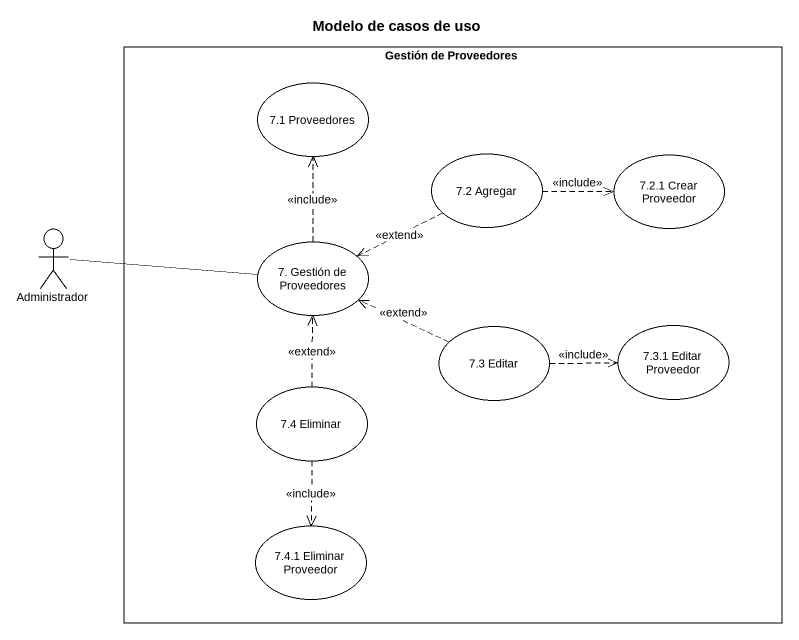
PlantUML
@startuml
title Modelo de casos de uso
rectangle "Gestión de Proveedores" as Gestión_de_Proveedores {
  usecase "7.1 Proveedores" as u7_1_Proveedores
  usecase "7.2 Agregar" as u7_2_Agregar
  usecase "7.2.1 Crear Proveedor" as u7_2_1_Crear_Proveedor
  usecase "7. Gestión de Proveedores" as u7_Gestión_de_Proveedores
  usecase "7.3 Editar" as u7_3_Editar
  usecase "7.3.1 Editar Proveedor" as u7_3_1_Editar_Proveedor
  usecase "7.4 Eliminar" as u7_4_Eliminar
  usecase "7.4.1 Eliminar Proveedor" as u7_4_1_Eliminar_Proveedor
}
actor Administrador
u7_2_Agregar .right.> u7_2_1_Crear_Proveedor : <<include>>
u7_2_Agregar .left.> u7_Gestión_de_Proveedores : <<extend>>
Administrador -right- u7_Gestión_de_Proveedores
u7_Gestión_de_Proveedores .up.> u7_1_Proveedores : <<include>>
u7_3_Editar .left.> u7_Gestión_de_Proveedores : <<extend>>
u7_3_Editar .right.> u7_3_1_Editar_Proveedor : <<include>>
u7_4_Eliminar .up.> u7_Gestión_de_Proveedores : <<extend>>
u7_4_Eliminar ..> u7_4_1_Eliminar_Proveedor : <<include>>
@enduml
